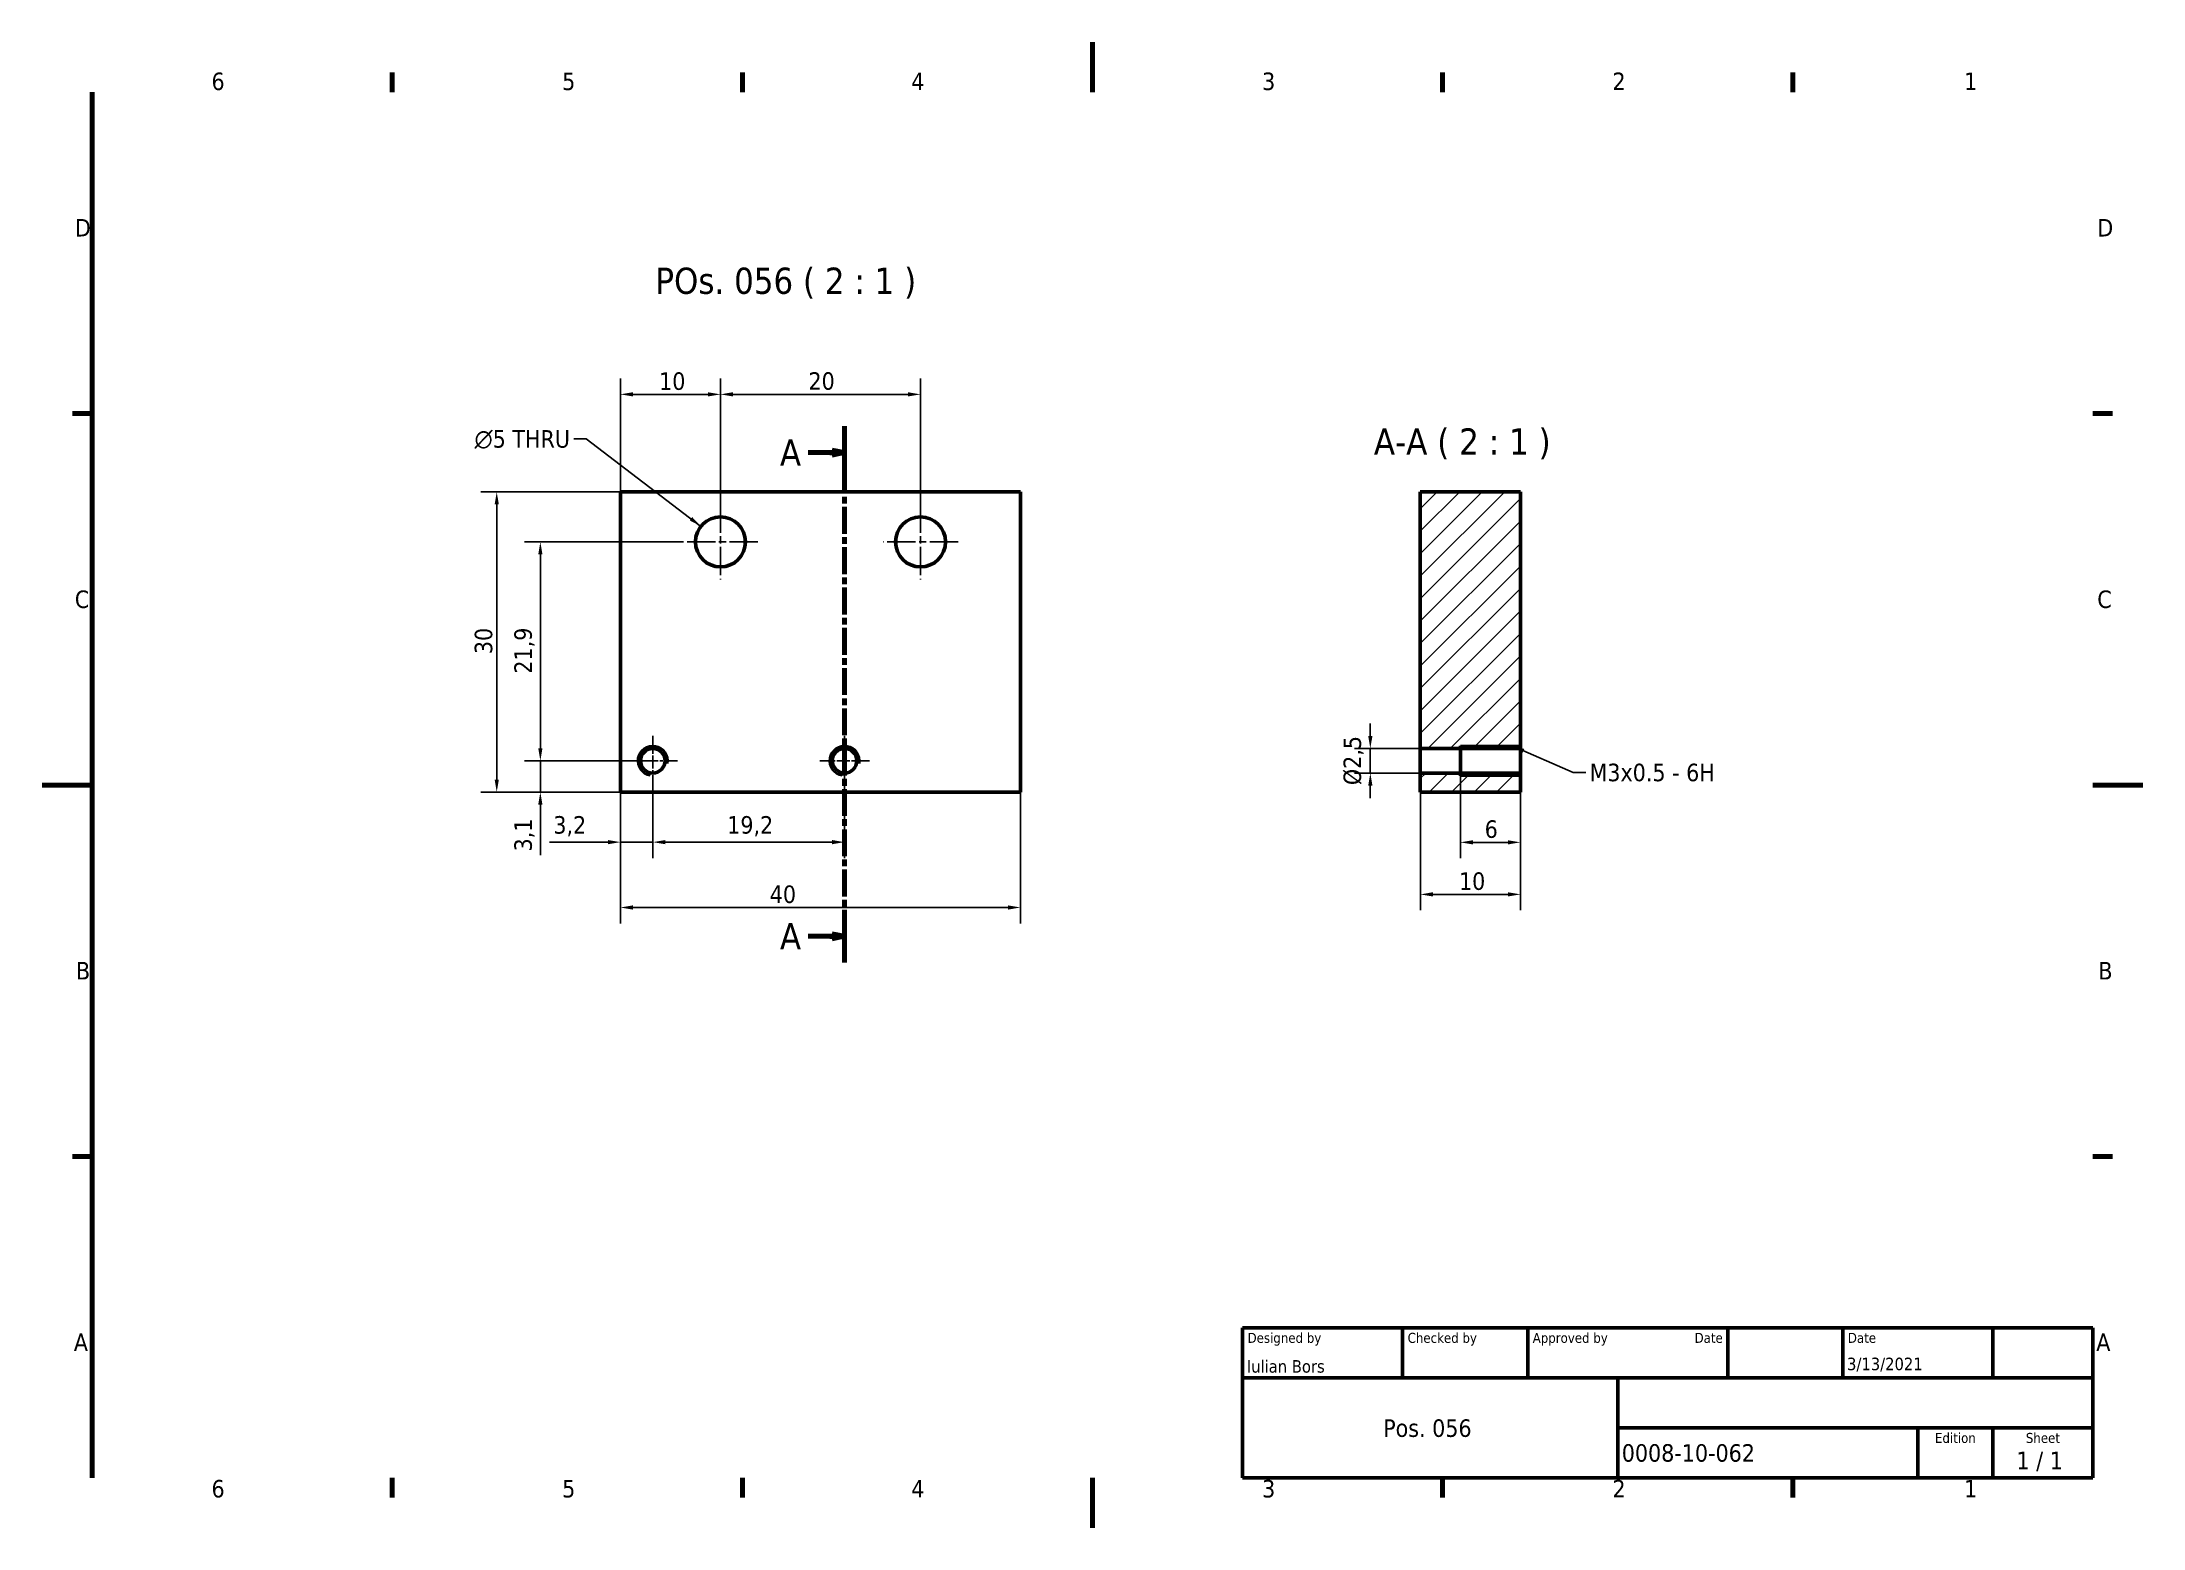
# Model space of a CAD drawing. Header units: millimetres. Extents: x 0 to 210, y 0 to 149.
import ezdxf
from ezdxf.enums import TextEntityAlignment as Align

# ---------------------------------------------------------------- set-up
doc = ezdxf.new("R2010")
doc.units = ezdxf.units.MM
doc.header["$LTSCALE"] = 0.5
doc.linetypes.add('CHAIN', pattern=[0.3543, 0.2362, -0.0295, 0.0591, -0.0295])
for name, color, linetype, lineweight in [('Border (ISO)', 7, 'Continuous', 70), ('Center Mark (ISO)', 7, 'Continuous', 25), ('Dimension (ISO)', 7, 'Continuous', 25), ('Hatch (ISO)', 7, 'Continuous', 18), ('Section Line (ISO)', 7, 'CHAIN', 70), ('Symbol (ISO)', 7, 'Continuous', 25), ('Title (ISO)', 7, 'Continuous', 50), ('Visible (ISO)', 7, 'Continuous', 50), ('Visible Narrow (ISO)', 7, 'Continuous', 35)]:
    doc.layers.add(name, color=color, linetype=linetype, lineweight=lineweight)
doc.styles.add('Label Text (ISO)', font='tahoma.ttf')
doc.styles.add('Note Text (ISO)', font='tahoma.ttf')
doc.styles.add('Text Style39', font='tahoma.ttf')
doc.styles.add('Text Style41', font='tahoma.ttf')
doc.styles.add('Text Style45', font='tahoma.ttf')
doc.dimstyles.new('Default - Method 1b (ISO)', dxfattribs={"dimscale": 0.5, "dimtxt": 3.5, "dimasz": 2.5, "dimexe": 3.175, "dimexo": 0, "dimgap": 0.762, "dimtad": 1, "dimtoh": 1, "dimrnd": 1e-08, "dimtxsty": 'Note Text (ISO)', "dimcen": 0.09, "dimdle": 10, "dimclrd": 256, "dimclre": 256, "dimclrt": 256, "dimazin": 2, "dimtfac": 1, "dimtmove": 0, "dimatfit": 3, "dimfxl": 0, "dimtolj": 1, "dimlwd": -1, "dimlwe": -1, "dimarcsym": 0})
doc.dimstyles.new('Default - Method 1b (ISO)$7', dxfattribs={"dimscale": 0.5, "dimtxt": 3.5, "dimasz": 2.5, "dimexe": 3.175, "dimexo": 0, "dimgap": 0.762, "dimtad": 1, "dimtoh": 1, "dimrnd": 1e-08, "dimtxsty": 'Note Text (ISO)', "dimcen": 0.09, "dimdle": 10, "dimclrd": 256, "dimclre": 256, "dimclrt": 256, "dimazin": 2, "dimtfac": 1, "dimtmove": 0, "dimatfit": 3, "dimfxl": 0, "dimtolj": 1, "dimlwd": -1, "dimlwe": -1, "dimarcsym": 0})

# ---------------------------------------------------------------- blocks, each defined once
blk = doc.blocks.new('Borders Default Border')
at = {"layer": 'Border (ISO)'}
for p, q in [((70, 287), (70, 290.9)), ((140, 287), (140, 290.9)), ((280, 287), (280, 290.9)), ((350, 287), (350, 290.9)), ((10, 222.75), (6.1, 222.75)), ((410, 222.75), (413.9, 222.75)), ((10, 74.25), (6.1, 74.25)), ((410, 74.25), (413.9, 74.25)), ((70, 10), (70, 6.1)), ((140, 10), (140, 6.1)), ((280, 10), (280, 6.1)), ((350, 10), (350, 6.1))]:
    blk.add_line(p, q, dxfattribs=at)
at = {"layer": 'Border (ISO)', "flags": 128}
for points in [[(210, 297), (210, 287)], [(10, 10), (10, 287)], [(0, 148.5), (10, 148.5)], [(420, 148.5), (410, 148.5)], [(210, 0), (210, 10)]]:
    blk.add_lwpolyline(points, dxfattribs=at)
at = {"layer": 'Border (ISO)', "char_height": 3.5, "attachment_point": 7, "style": 'Note Text (ISO)'}
for s, insert in [('6', (33.88, 287.33)), ('5', (103.98, 287.33)), ('4', (173.78, 287.4)), ('3', (243.91, 287.33)), ('2', (313.94, 287.4)), ('1', (384.21, 287.4)), ('D', (6.57, 258.13)), ('D', (410.87, 258.13)), ('C', (6.56, 183.81)), ('C', (410.86, 183.81)), ('B', (6.78, 109.63)), ('B', (411.08, 109.63)), ('A', (6.36, 35.38)), ('A', (410.66, 35.38)), ('6', (33.88, 6.03)), ('5', (103.98, 6.03)), ('4', (173.78, 6.1)), ('3', (243.91, 6.03)), ('2', (313.94, 6.1)), ('1', (384.21, 6.1))]:
    blk.add_mtext(s, dxfattribs=dict(at, insert=insert))
blk = doc.blocks.new('*D5')
at = {"layer": 'Defpoints', "color": 0}
for p in [(61.05, 74.19), (80.22, 74.19), (80.22, 68.54)]:
    blk.add_point(p, dxfattribs=at)
at = {"layer": 'Dimension (ISO)'}
for p, q in [((61.05, 74.19), (61.05, 66.95)), ((80.22, 74.19), (80.22, 66.95)), ((62.3, 68.54), (78.97, 68.54))]:
    blk.add_line(p, q, dxfattribs=at)
for points in [[(62.3, 68.75), (62.3, 68.33), (61.05, 68.54)], [(78.97, 68.75), (78.97, 68.33), (80.22, 68.54)]]:
    blk.add_solid(points, dxfattribs=at)
at = {"layer": 'Dimension (ISO)', "insert": (68.49, 71.14), "char_height": 1.75, "attachment_point": 1, "style": 'Note Text (ISO)'}
blk.add_mtext('\\A1;19,2', dxfattribs=at)
blk = doc.blocks.new('*D6')
at = {"layer": 'Defpoints', "color": 0}
for p in [(57.81, 73.54), (61.05, 74.19), (61.05, 68.54)]:
    blk.add_point(p, dxfattribs=at)
at = {"layer": 'Dimension (ISO)'}
for p, q in [((57.81, 73.54), (57.81, 66.95)), ((61.05, 74.19), (61.05, 66.95)), ((56.56, 68.54), (50.73, 68.54)), ((61.05, 68.54), (57.81, 68.54)), ((62.3, 68.54), (63.55, 68.54))]:
    blk.add_line(p, q, dxfattribs=at)
for points in [[(56.56, 68.75), (56.56, 68.33), (57.81, 68.54)], [(62.3, 68.75), (62.3, 68.33), (61.05, 68.54)]]:
    blk.add_solid(points, dxfattribs=at)
at = {"layer": 'Dimension (ISO)', "insert": (51.11, 71.14), "char_height": 1.75, "attachment_point": 1, "style": 'Note Text (ISO)'}
blk.add_mtext('\\A1;3,2', dxfattribs=at)
blk = doc.blocks.new('*D7')
at = {"layer": 'Defpoints', "color": 0}
for p in [(57.81, 73.54), (97.81, 73.54), (97.81, 62.01)]:
    blk.add_point(p, dxfattribs=at)
at = {"layer": 'Dimension (ISO)'}
for p, q in [((57.81, 73.54), (57.81, 60.42)), ((97.81, 73.54), (97.81, 60.42)), ((59.06, 62.01), (96.56, 62.01))]:
    blk.add_line(p, q, dxfattribs=at)
for points in [[(59.06, 62.22), (59.06, 61.8), (57.81, 62.01)], [(96.56, 62.22), (96.56, 61.8), (97.81, 62.01)]]:
    blk.add_solid(points, dxfattribs=at)
at = {"layer": 'Dimension (ISO)', "insert": (72.74, 64.21), "char_height": 1.75, "attachment_point": 1, "style": 'Note Text (ISO)'}
blk.add_mtext('\\A1;40', dxfattribs=at)
blk = doc.blocks.new('*D8')
at = {"layer": 'Defpoints', "color": 0}
for p in [(49.81, 76.67), (58.57, 76.67), (57.81, 73.54)]:
    blk.add_point(p, dxfattribs=at)
at = {"layer": 'Dimension (ISO)'}
for p, q in [((49.81, 77.92), (49.81, 79.17)), ((58.57, 76.67), (48.22, 76.67)), ((49.81, 76.67), (49.81, 73.54)), ((57.81, 73.54), (48.22, 73.54)), ((49.81, 72.29), (49.81, 67.23))]:
    blk.add_line(p, q, dxfattribs=at)
for points in [[(49.6, 77.92), (50.02, 77.92), (49.81, 76.67)], [(49.6, 72.29), (50.02, 72.29), (49.81, 73.54)]]:
    blk.add_solid(points, dxfattribs=at)
at = {"layer": 'Dimension (ISO)', "insert": (47.21, 67.61), "char_height": 1.75, "attachment_point": 1, "rotation": 90, "style": 'Note Text (ISO)'}
blk.add_mtext('\\A1;3,1', dxfattribs=at)
blk = doc.blocks.new('*D9')
at = {"layer": 'Defpoints', "color": 0}
for p in [(49.81, 98.54), (64.06, 98.54), (61.05, 76.67)]:
    blk.add_point(p, dxfattribs=at)
at = {"layer": 'Dimension (ISO)'}
for p, q in [((64.06, 98.54), (48.22, 98.54)), ((49.81, 77.92), (49.81, 97.29)), ((61.05, 76.67), (48.22, 76.67))]:
    blk.add_line(p, q, dxfattribs=at)
for points in [[(49.6, 97.29), (50.02, 97.29), (49.81, 98.54)], [(49.6, 77.92), (50.02, 77.92), (49.81, 76.67)]]:
    blk.add_solid(points, dxfattribs=at)
at = {"layer": 'Dimension (ISO)', "insert": (47.21, 85.38), "char_height": 1.75, "attachment_point": 1, "rotation": 90, "style": 'Note Text (ISO)'}
blk.add_mtext('\\A1;21,9', dxfattribs=at)
blk = doc.blocks.new('*D10')
at = {"layer": 'Defpoints', "color": 0}
for p in [(45.45, 103.54), (57.81, 103.54), (57.81, 73.54)]:
    blk.add_point(p, dxfattribs=at)
at = {"layer": 'Dimension (ISO)'}
for p, q in [((57.81, 103.54), (43.86, 103.54)), ((45.45, 74.79), (45.45, 102.29)), ((57.81, 73.54), (43.86, 73.54))]:
    blk.add_line(p, q, dxfattribs=at)
for points in [[(45.24, 102.29), (45.66, 102.29), (45.45, 103.54)], [(45.24, 74.79), (45.66, 74.79), (45.45, 73.54)]]:
    blk.add_solid(points, dxfattribs=at)
at = {"layer": 'Dimension (ISO)', "insert": (43.25, 87.33), "char_height": 1.75, "attachment_point": 1, "rotation": 90, "style": 'Note Text (ISO)'}
blk.add_mtext('\\A1;30', dxfattribs=at)
blk = doc.blocks.new('2dTransSection0')
at = {"layer": 'Section Line (ISO)', "linetype": 'CHAIN', "ltscale": 45.476372}
blk.add_line((160.44, 220.2), (160.44, 113.02), dxfattribs=at)
at = {"layer": 'Section Line (ISO)', "linetype": 'Continuous', "lineweight": 140}
for p, q in [((160.44, 220.2), (160.44, 209.69)), ((160.44, 123.53), (160.44, 113.02))]:
    blk.add_line(p, q, dxfattribs=at)
at = {"layer": 'Section Line (ISO)', "linetype": 'Continuous'}
for p, q in [((153.19, 214.95), (157.94, 214.95)), ((160.44, 214.95), (157.94, 215.45)), ((157.94, 215.45), (157.94, 214.45)), ((157.94, 214.95), (160.44, 214.95)), ((157.94, 214.45), (160.44, 214.95)), ((153.19, 118.27), (157.94, 118.27)), ((160.44, 118.27), (157.94, 118.77)), ((157.94, 118.77), (157.94, 117.77)), ((157.94, 118.27), (160.44, 118.27)), ((157.94, 117.77), (160.44, 118.27))]:
    blk.add_line(p, q, dxfattribs=at)
at = {"layer": 'Section Line (ISO)', "linetype": 'Continuous', "flags": 128}
for points in [[(157.94, 214.45), (160.44, 214.95)], [(157.94, 117.77), (160.44, 118.27)]]:
    blk.add_lwpolyline(points, dxfattribs=at)
at = {"layer": 'Section Line (ISO)'}
for points in [[(157.94, 214.45), (160.44, 214.95), (157.94, 215.45), (157.94, 214.45)], [(157.94, 117.77), (160.44, 118.27), (157.94, 118.77), (157.94, 117.77)]]:
    blk.add_solid(points, dxfattribs=at)
at = {"layer": 'Section Line (ISO)', "char_height": 5.25, "attachment_point": 7, "style": 'Label Text (ISO)'}
for insert in [(147.51, 212.32), (147.51, 115.65)]:
    blk.add_mtext('A', dxfattribs=dict(at, insert=insert))
blk = doc.blocks.new('*D12')
at = {"layer": 'Defpoints', "color": 0}
for p in [(141.77, 75.17), (147.77, 75.44), (147.77, 68.52)]:
    blk.add_point(p, dxfattribs=at)
at = {"layer": 'Dimension (ISO)'}
for p, q in [((141.77, 75.17), (141.77, 66.93)), ((147.77, 75.44), (147.77, 66.93)), ((143.02, 68.52), (146.52, 68.52))]:
    blk.add_line(p, q, dxfattribs=at)
for points in [[(143.02, 68.73), (143.02, 68.31), (141.77, 68.52)], [(146.52, 68.73), (146.52, 68.31), (147.77, 68.52)]]:
    blk.add_solid(points, dxfattribs=at)
at = {"layer": 'Dimension (ISO)', "insert": (144.2, 70.72), "char_height": 1.75, "attachment_point": 1, "style": 'Note Text (ISO)'}
blk.add_mtext('\\A1;6', dxfattribs=at)
blk = doc.blocks.new('*D13')
at = {"layer": 'Defpoints', "color": 0}
for p in [(137.77, 77.9), (132.77, 75.44), (137.77, 75.44)]:
    blk.add_point(p, dxfattribs=at)
at = {"layer": 'Dimension (ISO)'}
for p, q in [((132.77, 79.15), (132.77, 80.4)), ((137.77, 77.9), (131.18, 77.9)), ((132.77, 77.9), (132.77, 75.44)), ((137.77, 75.44), (131.18, 75.44)), ((132.77, 74.19), (132.77, 72.94))]:
    blk.add_line(p, q, dxfattribs=at)
for points in [[(132.56, 79.15), (132.98, 79.15), (132.77, 77.9)], [(132.56, 74.19), (132.98, 74.19), (132.77, 75.44)]]:
    blk.add_solid(points, dxfattribs=at)
at = {"layer": 'Dimension (ISO)', "insert": (130.09, 74.24), "char_height": 1.75, "attachment_point": 1, "rotation": 90, "style": 'Note Text (ISO)'}
blk.add_mtext('\\A1;\\fTahoma|b0|i0;\\H1.7500;Ø2,5', dxfattribs=at)
blk = doc.blocks.new('*D14')
at = {"layer": 'Defpoints', "color": 0}
for p in [(137.77, 77.9), (147.77, 77.9), (147.77, 63.32)]:
    blk.add_point(p, dxfattribs=at)
at = {"layer": 'Dimension (ISO)'}
for p, q in [((137.77, 77.9), (137.77, 61.73)), ((147.77, 77.9), (147.77, 61.73)), ((139.02, 63.32), (146.52, 63.32))]:
    blk.add_line(p, q, dxfattribs=at)
for points in [[(139.02, 63.53), (139.02, 63.11), (137.77, 63.32)], [(146.52, 63.53), (146.52, 63.11), (147.77, 63.32)]]:
    blk.add_solid(points, dxfattribs=at)
at = {"layer": 'Dimension (ISO)', "insert": (141.63, 65.52), "char_height": 1.75, "attachment_point": 1, "style": 'Note Text (ISO)'}
blk.add_mtext('\\A1;10', dxfattribs=at)
blk = doc.blocks.new('*D15')
at = {"layer": 'Defpoints', "color": 0}
for p in [(67.81, 113.29), (57.81, 103.54), (67.81, 102.29)]:
    blk.add_point(p, dxfattribs=at)
at = {"layer": 'Dimension (ISO)'}
for p, q in [((57.81, 103.54), (57.81, 114.88)), ((67.81, 102.29), (67.81, 114.88)), ((59.06, 113.29), (66.56, 113.29))]:
    blk.add_line(p, q, dxfattribs=at)
for points in [[(59.06, 113.5), (59.06, 113.08), (57.81, 113.29)], [(66.56, 113.5), (66.56, 113.08), (67.81, 113.29)]]:
    blk.add_solid(points, dxfattribs=at)
at = {"layer": 'Dimension (ISO)', "insert": (61.68, 115.49), "char_height": 1.75, "attachment_point": 1, "style": 'Note Text (ISO)'}
blk.add_mtext('\\A1;10', dxfattribs=at)
blk = doc.blocks.new('*D16')
at = {"layer": 'Defpoints', "color": 0}
for p in [(87.81, 113.29), (67.81, 102.29), (87.81, 102.29)]:
    blk.add_point(p, dxfattribs=at)
at = {"layer": 'Dimension (ISO)'}
for p, q in [((67.81, 102.29), (67.81, 114.88)), ((87.81, 102.29), (87.81, 114.88)), ((69.06, 113.29), (86.56, 113.29))]:
    blk.add_line(p, q, dxfattribs=at)
for points in [[(69.06, 113.5), (69.06, 113.08), (67.81, 113.29)], [(86.56, 113.5), (86.56, 113.08), (87.81, 113.29)]]:
    blk.add_solid(points, dxfattribs=at)
at = {"layer": 'Dimension (ISO)', "insert": (76.61, 115.5), "char_height": 1.75, "attachment_point": 1, "style": 'Note Text (ISO)'}
blk.add_mtext('\\A1;20', dxfattribs=at)
blk = doc.blocks.new('Title Blocks I.A.B')
at = {"layer": 'Title (ISO)'}
for p, q in [((270.07, 130), (100.07, 130)), ((100.07, 130), (100.07, 100)), ((132.07, 120), (132.07, 130)), ((157.07, 120), (157.07, 130)), ((197.07, 120), (197.07, 130)), ((220.07, 120), (220.07, 130)), ((250.07, 120), (250.07, 130)), ((270.07, 100), (270.07, 130)), ((100.07, 120), (270.07, 120)), ((175.07, 120), (175.07, 100)), ((270.07, 110), (175.07, 110)), ((235.07, 100), (235.07, 110)), ((250.07, 100), (250.07, 110)), ((100.07, 100), (270.07, 100))]:
    blk.add_line(p, q, dxfattribs=at)
at = {"layer": 'Title (ISO)', "style": 'Text Style41'}
for s, p in [('Designed by', (101.07, 129)), ('Checked by', (133.07, 129)), ('Approved by', (158.07, 129)), ('Date', (221.07, 129))]:
    blk.add_text(s, height=2, dxfattribs=at).set_placement(p, align=Align.TOP_LEFT)
blk.add_text('Date', height=2, dxfattribs=at).set_placement((196.07, 129), align=Align.TOP_RIGHT)
for s, p in [('Edition', (242.57, 109)), ('Sheet', (260.07, 109))]:
    blk.add_text(s, height=2, dxfattribs=at).set_placement(p, align=Align.TOP_CENTER)
at = {"layer": 'Title (ISO)', "style": 'Note Text (ISO)'}
blk.add_text('1 / 1 ', height=3.5, dxfattribs=at).set_placement((260.07, 103.5), align=Align.MIDDLE_CENTER)
at = {"layer": 'Title (ISO)'}
for tag, p, height, style in [('AUTHOR_001', (100.92, 121.05), 2.5, 'Text Style39'), ('CREATION_DATE_001', (220.91, 121.54), 2.5, 'Text Style39'), ('COMPANY_001', (128.18, 108.21), 3.5, 'Note Text (ISO)'), ('PART_NUMBER_001', (175.88, 103.25), 3.5, 'Note Text (ISO)')]:
    blk.add_attdef(tag, p, '', height=height, dxfattribs=dict(at, style=style))
at = {"layer": 'Title (ISO)', "style": 'Text Style39'}
for tag, p in [('CHECKED_BY', (133.07, 121)), ('ENG_APPROVED_BY', (158.07, 121))]:
    blk.add_attdef(tag, text='', height=2.5, dxfattribs=at).set_placement(p, align=Align.BOTTOM_LEFT)
blk.add_attdef('ENG_APPROVAL_DATE', text='', height=2.5, dxfattribs=at).set_placement((196.07, 121), align=Align.BOTTOM_RIGHT)
at = {"layer": 'Title (ISO)', "style": 'Note Text (ISO)'}
for tag, p in [('TITLE', (222.57, 115)), ('REVISION_NUMBER', (242.57, 103.5))]:
    blk.add_attdef(tag, text='', height=3.5, dxfattribs=at).set_placement(p, align=Align.MIDDLE_CENTER)

msp = doc.modelspace()

# ---------------------------------------------------------------- hatches: boundary and pattern name
at = {"layer": 'Hatch (ISO)'}
h = msp.add_hatch(dxfattribs=at)
h.set_pattern_fill('ANSI31', color=256, scale=12.7, style=0)
h.set_pattern_definition([(45, (0, 0), (-1.122532, 1.122532), [])])
h.paths.add_polyline_path([(147.767, 103.542), (137.767, 103.542), (137.767, 77.899), (147.767, 77.899)])
h.paths.add_polyline_path([(137.767, 73.542), (147.767, 73.542), (147.767, 75.44), (137.767, 75.44)])

# ---------------------------------------------------------------- linework, layer by layer
at = {"layer": 'Center Mark (ISO)', "linetype": 'CHAIN', "ltscale": 23.990969}
for p, q in [((67.81, 102.292), (67.81, 94.792)), ((87.81, 102.292), (87.81, 94.792)), ((71.56, 98.542), (64.06, 98.542)), ((91.56, 98.542), (84.06, 98.542))]:
    msp.add_line(p, q, dxfattribs=at)
at = {"layer": 'Center Mark (ISO)', "linetype": 'CHAIN', "ltscale": 11.020855}
for p, q in [((61.047, 79.149), (61.047, 74.19)), ((80.222, 79.149), (80.222, 74.19)), ((63.527, 76.67), (58.568, 76.67)), ((82.702, 76.67), (77.743, 76.67))]:
    msp.add_line(p, q, dxfattribs=at)
at = {"layer": 'Visible (ISO)'}
for p, q in [((57.81, 103.542), (57.81, 73.542)), ((97.81, 103.542), (57.81, 103.542)), ((97.81, 73.542), (97.81, 103.542)), ((147.767, 103.542), (137.767, 103.542)), ((137.767, 103.542), (137.767, 77.899)), ((147.767, 77.899), (147.767, 103.542)), ((137.767, 77.899), (147.767, 77.899)), ((137.767, 75.44), (137.767, 77.899)), ((141.767, 75.17), (141.767, 78.17)), ((147.767, 77.899), (147.767, 75.44)), ((57.81, 73.542), (97.81, 73.542)), ((147.767, 75.44), (137.767, 75.44)), ((137.767, 75.44), (137.767, 73.542)), ((137.767, 73.542), (147.767, 73.542)), ((147.767, 73.542), (147.767, 75.44))]:
    msp.add_line(p, q, dxfattribs=at)
for centre, radius in [((67.81, 98.542), 2.5), ((87.81, 98.542), 2.5), ((61.047, 76.67), 1.23), ((80.222, 76.67), 1.23)]:
    msp.add_circle(centre, radius, dxfattribs=at)
at = {"layer": 'Visible Narrow (ISO)'}
for p, q in [((147.767, 78.17), (141.767, 78.17)), ((141.767, 75.17), (147.767, 75.17))]:
    msp.add_line(p, q, dxfattribs=at)
for centre in [(61.047, 76.67), (80.222, 76.67)]:
    msp.add_arc(centre, 1.5, 350, 260, dxfattribs=at)

# ---------------------------------------------------------------- block references
at = {"xscale": 0.5, "yscale": 0.5, "zscale": 0.5}
msp.add_blockref('Borders Default Border', (0, 0), dxfattribs=at)
msp.add_blockref('Title Blocks I.A.B', (69.964, -45), dxfattribs=at).add_auto_attribs({'PART_NUMBER_001': '0008-10-062', 'COMPANY_001': 'Pos. 056', 'AUTHOR_001': 'Iulian Bors', 'CREATION_DATE_001': '3/13/2021'})
at = {"layer": 'Section Line (ISO)', "xscale": 0.5, "yscale": 0.5, "zscale": 0.5}
msp.add_blockref('2dTransSection0', (0, 0), dxfattribs=at)

# ---------------------------------------------------------------- texts
at = {"layer": 'Symbol (ISO)', "attachment_point": 7}
for s, insert, char_height, style in [('POs. 056 ( 2 : 1 )', (61.308, 122.861), 2.62, 'Text Style45'), ('A-A ( 2 : 1 )', (133.12, 106.792), 2.625, 'Label Text (ISO)')]:
    msp.add_mtext(s, dxfattribs=dict(at, insert=insert, char_height=char_height, style=style))
at = {"layer": 'Symbol (ISO)', "char_height": 1.75, "line_spacing_factor": 0.6125, "style": 'Note Text (ISO)'}
for s, insert, width, attachment_point in [('\\fAIGDT|b0|i0;\\H1.7500;n\\fTahoma|b0|i0;\\H1.7500;5 THRU', (52.772, 109.714), 10.22957, 3), ('M3x0.5 - 6H', (154.68, 76.379), 13.16028, 1)]:
    msp.add_mtext(s, dxfattribs=dict(at, insert=insert, width=width, attachment_point=attachment_point))

# ---------------------------------------------------------------- dimensions: what is measured, and where the dimension line sits
at = {"layer": 'Dimension (ISO)'}
for base, p1, p2, angle, override, picture, middle in [((67.81, 113.292), (57.81, 103.542), (67.81, 102.292), 180, {"dimgap": 0.762, "dimtoh": 0, "dimdec": 2, "dimtol": 0, "dimlim": 0, "dimtp": 0, "dimtm": 0, "dimtdec": 2, "dimtofl": 0, "dimatfit": 1}, '*D15', (62.81, 113.292)), ((87.81, 113.292), (67.81, 102.292), (87.81, 102.292), 180, {"dimgap": 0.762, "dimtoh": 0, "dimdec": 2, "dimtol": 0, "dimlim": 0, "dimtp": 0, "dimtm": 0, "dimtdec": 2, "dimtofl": 0, "dimatfit": 1}, '*D16', (77.81, 113.292)), ((45.45, 103.542), (57.81, 73.542), (57.81, 103.542), 270, {"dimgap": 0.762, "dimtoh": 0, "dimdec": 2, "dimtol": 0, "dimlim": 0, "dimtp": 0, "dimtm": 0, "dimtdec": 2, "dimtofl": 0, "dimatfit": 1}, '*D10', (45.45, 88.542)), ((49.81, 98.542), (61.047, 76.67), (64.06, 98.542), 90, {"dimgap": 0.762, "dimtoh": 0, "dimdec": 1, "dimtol": 0, "dimlim": 0, "dimtp": 0, "dimtm": 0, "dimtdec": 2, "dimtofl": 0, "dimatfit": 1}, '*D9', (49.81, 87.606)), ((49.81, 76.67), (57.81, 73.542), (58.568, 76.67), 270, {"dimgap": 0.762, "dimtoh": 0, "dimdec": 1, "dimtol": 0, "dimlim": 0, "dimtp": 0, "dimtm": 0, "dimtdec": 2, "dimtofl": 1, "dimatfit": 1}, '*D8', (49.81, 69.137)), ((147.767, 63.321), (137.767, 77.899), (147.767, 77.899), 180, {"dimgap": 0.762, "dimtoh": 0, "dimdec": 2, "dimtol": 0, "dimlim": 0, "dimtp": 0, "dimtm": 0, "dimtdec": 2, "dimtofl": 0, "dimatfit": 1}, '*D14', (142.767, 63.321)), ((61.047, 68.542), (57.81, 73.542), (61.047, 74.19), 180, {"dimgap": 0.762, "dimtoh": 0, "dimdec": 1, "dimtol": 0, "dimlim": 0, "dimtp": 0, "dimtm": 0, "dimtdec": 2, "dimtofl": 1, "dimatfit": 1}, '*D6', (52.681, 68.542)), ((97.81, 62.012), (57.81, 73.542), (97.81, 73.542), 180, {"dimgap": 0.762, "dimtoh": 0, "dimdec": 2, "dimtol": 0, "dimlim": 0, "dimtp": 0, "dimtm": 0, "dimtdec": 2, "dimtofl": 0, "dimatfit": 1}, '*D7', (73.983, 62.012)), ((80.222, 68.542), (61.047, 74.19), (80.222, 74.19), 180, {"dimgap": 0.762, "dimtoh": 0, "dimdec": 1, "dimtol": 0, "dimlim": 0, "dimtp": 0, "dimtm": 0, "dimtdec": 2, "dimtofl": 0, "dimatfit": 1}, '*D5', (70.635, 68.542))]:
    dim = msp.add_linear_dim(base=base, p1=p1, p2=p2, angle=angle, dimstyle='Default - Method 1b (ISO)', override=override, dxfattribs=at)
    dim.commit()
    dim.dimension.update_dxf_attribs({"geometry": picture, "text_midpoint": middle, "dimtype": 160})
dim = msp.add_linear_dim(base=(132.767, 75.44), p1=(137.767, 77.899), p2=(137.767, 75.44), angle=270, text='\\fTahoma|b0|i0;\\H1.7500;Ø<>', dimstyle='Default - Method 1b (ISO)', override={"dimgap": 0.762, "dimtoh": 0, "dimdec": 1, "dimtol": 0, "dimlim": 0, "dimtp": 0, "dimtm": 0, "dimtdec": 2, "dimtofl": 1, "dimatfit": 1}, dxfattribs=at)
dim.commit()
dim.dimension.update_dxf_attribs({"geometry": '*D13', "text_midpoint": (132.767, 76.67), "dimtype": 160})
dim = msp.add_linear_dim(base=(147.767, 68.52), p1=(141.767, 75.17), p2=(147.767, 75.44), dimstyle='Default - Method 1b (ISO)', override={"dimgap": 0.762, "dimtoh": 0, "dimdec": 2, "dimtol": 0, "dimlim": 0, "dimtp": 0, "dimtm": 0, "dimtdec": 2, "dimtofl": 0, "dimatfit": 1}, dxfattribs=at)
dim.commit()
dim.dimension.update_dxf_attribs({"geometry": '*D12', "text_midpoint": (144.767, 68.52), "dimtype": 160})

# ---------------------------------------------------------------- leaders
at = {"layer": 'Symbol (ISO)', "annotation_type": 0, "has_hookline": 1}
for points, hookline_direction, text_width in [([(65.854, 100.099), (54.403, 108.839), (53.153, 108.839)], 1, 9.903), ([(146.936, 78.17), (153.049, 75.504), (154.299, 75.504)], 0, 12.68)]:
    msp.add_leader(points, dimstyle='Default - Method 1b (ISO)$7', override={"dimtad": 0}, dxfattribs=dict(at, hookline_direction=hookline_direction, text_width=text_width))

doc.saveas('drawing.dxf')
